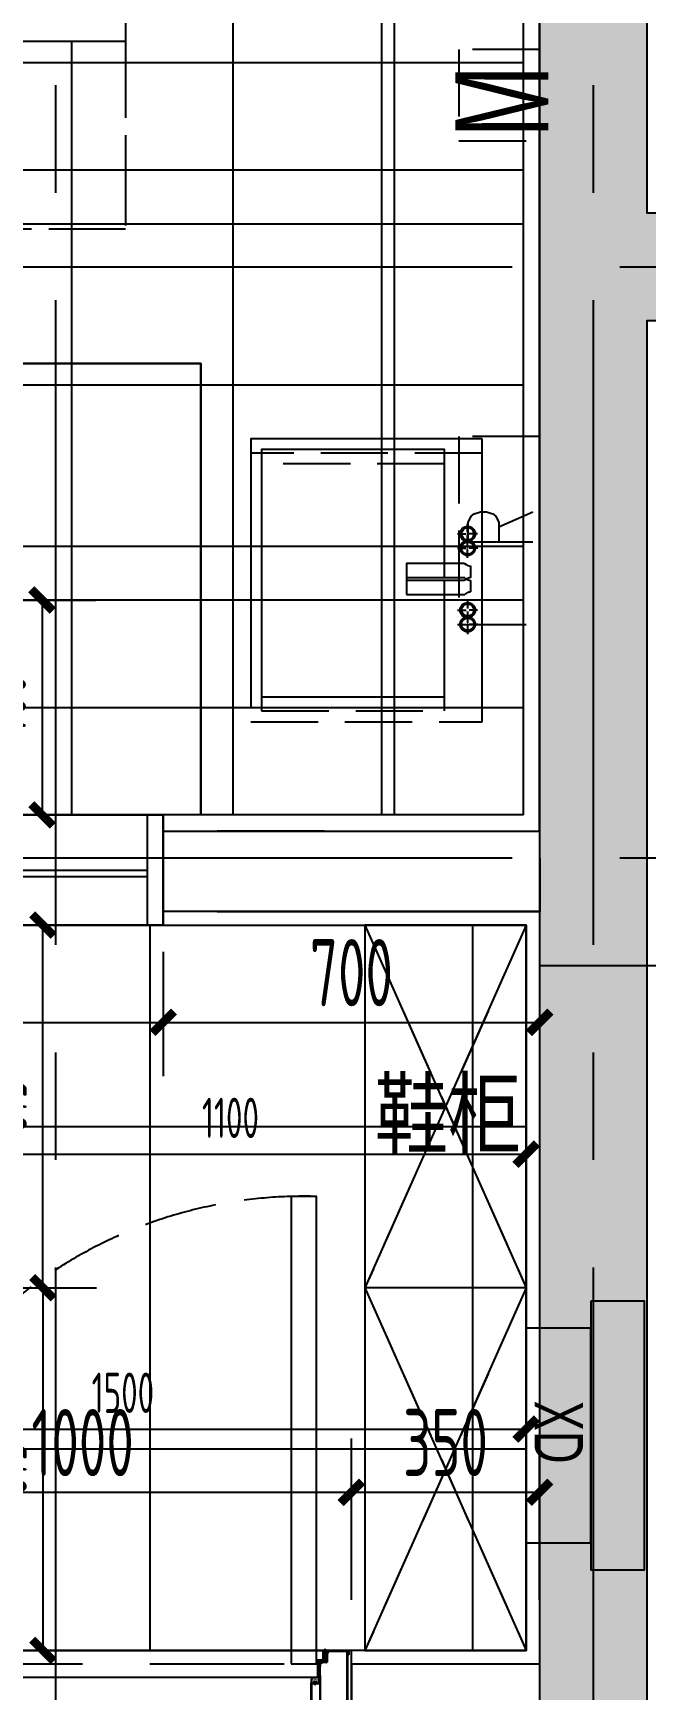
# Model space of a CAD drawing. Header units: millimetres. Extents: x -187744 to 2148, y -49419 to 6550.
# Drawn here: x -1107 to 32, y -15060 to -11976 of the extents above; entities that cross this region are included whole.
import ezdxf
from ezdxf.enums import TextEntityAlignment as Align

# ---------------------------------------------------------------- set-up
doc = ezdxf.new("R2010")
doc.units = ezdxf.units.MM
doc.header["$LTSCALE"] = 1000
doc.header["$MEASUREMENT"] = 0
for name, pattern in [('B1户型$0$DASH', [0.35, 0.25, -0.1]), ('DASH', [0.35, 0.25, -0.1]), ('DASHED2', [0.375, 0.25, -0.125]), ('M-CENTER', [1.8, 1.2, -0.2, 0.2, -0.2])]:
    doc.linetypes.add(name, pattern=pattern)
doc.layers.get('Defpoints').update_dxf_attribs({"color": 136})
for name, color, linetype in [('0w-梁1', 4, 'DASHED2'), ('1#f35层以上墙柱-col_建筑$0$1#f35层以上墙柱-col$0$Col_1#_2F$0$0q-柱填充', 251, 'Continuous'), ('AR-DIM-1', 50, 'Continuous'), ('AXIS_TEXT', 50, 'Continuous'), ('B1建筑尺寸', 7, 'Continuous'), ('B1户型$0$K_EQUIPMENT', 6, 'Continuous'), ('BS-FURN', 250, 'DASH'), ('D_EQUIPMENT', 240, 'Continuous'), ('DOOR', 60, 'Continuous'), ('DOTE', 138, 'M-CENTER'), ('DS-FINISH', 20, 'Continuous'), ('DS-HIGH-CABINET', 30, 'Continuous'), ('FC-DIM-1', 50, 'Continuous'), ('FC-FLOOR', 138, 'Continuous'), ('FF-FIXT', 31, 'Continuous'), ('FF-FURN', 51, 'Continuous'), ('FF-TEXT', 50, 'Continuous'), ('RC-DIM-2', 50, 'Continuous'), ('RC-FIN', 30, 'Continuous'), ('WALL', 160, 'Continuous')]:
    doc.layers.add(name, color=color, linetype=linetype)
doc.styles.add('3#平面图$0$平面说明-标准层$0$hszt', font='HS华森字母.shx', dxfattribs={"width": 0.7, "bigfont": 'hs华森汉字.shx'})
doc.styles.add('B1户型$0$1#2#平面图$0$1#2#平面图$0$平面说明-标准层$0$HZ1', font='ros.shx', dxfattribs={"width": 0.7, "bigfont": 'hztxt.shx'})
doc.styles.add('COMPLEX', font='COMPLEX')
doc.styles.add('H-DIM', font='archs.shx', dxfattribs={"width": 0.7})
doc.styles.add('YWZQ5', font='')
doc.styles.get('YWZQ5').set_extended_font_data('SimSun')
doc.dimstyles.new('H_DIM_1', dxfattribs={"dimscale": 0, "dimtxt": 2.5, "dimasz": 0.8, "dimexe": 2, "dimexo": 1.5, "dimgap": 0.6, "dimtad": 1, "dimdec": 0, "dimzin": 12, "dimdsep": 46, "dimtxsty": 'H-DIM', "dimblk": 'ARCHTICK', "dimcen": 0.125, "dimclrd": 44, "dimclre": 44, "dimclrt": 50, "dimadec": 0, "dimazin": 0, "dimtfac": 1, "dimtdec": 0, "dimtix": 1, "dimtmove": 2, "dimatfit": 3, "dimldrblk": 'ARCHTICK', "dimfxl": 1, "dimtvp": 1, "dimtolj": 1, "dimtzin": 0, "dimarcsym": 0})

# ---------------------------------------------------------------- blocks, each defined once
blk = doc.blocks.new('A$C2F164602')
at = {"color": 8}
for p, q in [((-76.1, 403.2), (-91.7, 403.2)), ((-73.3, 421.8), (-73.3, 406)), ((-55.3, 403.2), (-70.5, 403.2)), ((50.7, 403.2), (66, 403.2)), ((68.8, 421.8), (68.8, 406)), ((71.6, 403.2), (87.1, 403.2)), ((-73.3, 384.6), (-73.3, 400.4)), ((68.8, 384.6), (68.8, 400.4))]:
    blk.add_line(p, q, dxfattribs=at)
at = {"color": 0, "linetype": 'Continuous'}
blk.add_lwpolyline([(-250, 430), (-250, 0), (250, 0), (250, 430)], close=True, dxfattribs=at)
at = {"color": 8, "ltscale": 1000, "const_width": 0.314}
blk.add_lwpolyline([(-73.3, 403.3, -1), (-73.3, 403, -1)], format="xyb", close=True, dxfattribs=at)
at = {"color": 0, "linetype": 'Continuous'}
for points in [[(8.3, 409.3), (-12.8, 409.3)], [(-17.8, 397.6), (-17.8, 289.3), (13.3, 289.3), (13.3, 397.6)], [(-17.8, 360), (-230, 360), (-230, 20), (230, 20), (230, 360), (13.3, 360)]]:
    blk.add_lwpolyline(points, dxfattribs=at)
at = {"color": 8, "const_width": 0.314}
blk.add_lwpolyline([(68.8, 403.3, 1), (68.8, 403, 1)], format="xyb", close=True, dxfattribs=at)
at = {"color": 0, "linetype": 'Continuous'}
for centre in [(-73.3, 403.2), (68.8, 403.2)]:
    blk.add_circle(centre, 14.1, dxfattribs=at)
at = {"color": 8}
for centre in [(-73.1, 403.3), (68.6, 403.3)]:
    blk.add_circle(centre, 11.4, dxfattribs=at)
at = {"color": 0, "linetype": 'Continuous'}
for centre, start, end in [((-33.8, 411.4), 319.218, 354.3271), ((29.3, 411.4), 185.6729, 220.782)]:
    blk.add_arc(centre, 21.1, start, end, dxfattribs=at)
blk = doc.blocks.new('3#平面图$0$平面说明-标准层$0$dd1')
at = {"layer": 'D_EQUIPMENT'}
blk.add_lwpolyline([(0, 0), (500, 0), (500, 100), (0, 100)], close=True, dxfattribs=at)
blk.add_solid([(0, 100), (0, 0), (500, 100), (500, 0)], dxfattribs=at)
blk = doc.blocks.new('3#平面图$0$平面说明-标准层$0$dd2')
at = {"layer": 'D_EQUIPMENT'}
blk.add_lwpolyline([(0, 50), (400, 50), (400, 170), (0, 170)], close=True, dxfattribs=at)
at = {"layer": 'D_EQUIPMENT', "style": '3#平面图$0$平面说明-标准层$0$hszt', "width": 0.7}
blk.add_text('XD', height=90, dxfattribs=at).set_placement((135.1, 65.7))
blk = doc.blocks.new('QBLOCK2019073115112111')
at = {"layer": 'DOTE'}
for p, q in [((4607.9, -4386.9), (4607.9, 4572.4)), ((5607.9, -4386.9), (5607.9, 4572.4)), ((-6542.9, -1324.9), (6625.8, -1324.9)), ((-6542.9, -2424.9), (6625.8, -2424.9))]:
    blk.add_line(p, q, dxfattribs=at)
at = {"layer": 'AXIS_TEXT', "style": 'COMPLEX', "width": 1.041667}
for p, p2 in [((-5892.1, 5527.8), (-5692.1, 5527.8)), ((-5892.1, 5527.8), (-5692.1, 5527.8)), ((-5192.1, 5527.8), (-4992.1, 5527.8)), ((-5192.1, 5527.8), (-4992.1, 5527.8)), ((-3492.1, 5527.8), (-3292.1, 5527.8)), ((-3492.1, 5527.8), (-3292.1, 5527.8)), ((-2592.1, 5527.8), (-2392.1, 5527.8)), ((-2592.1, 5527.8), (-2392.1, 5527.8)), ((-192.1, 5527.8), (7.9, 5527.8)), ((-192.1, 5527.8), (7.9, 5527.8)), ((2707.9, 5527.8), (2907.9, 5527.8)), ((2707.9, 5527.8), (2907.9, 5527.8)), ((4507.9, 5527.8), (4707.9, 5527.8)), ((4507.9, 5527.8), (4707.9, 5527.8)), ((5507.9, 5527.8), (5707.9, 5527.8)), ((5507.9, 5527.8), (5707.9, 5527.8)), ((-7660.5, 3713.1), (-7460.5, 3713.1)), ((-7660.5, 3713.1), (-7460.5, 3713.1)), ((7521.1, 3713.1), (7521.6, 3713.1)), ((7521.1, 3713.1), (7521.6, 3713.1)), ((-7660.5, 2463.1), (-7460.5, 2463.1)), ((-7660.5, 2463.1), (-7460.5, 2463.1)), ((7521.1, 2463.1), (7521.6, 2463.1)), ((7521.1, 2463.1), (7521.6, 2463.1)), ((-7660.5, 1413.1), (-7460.5, 1413.1)), ((-7660.5, 1413.1), (-7460.5, 1413.1)), ((7521.1, 1413.1), (7521.6, 1413.1)), ((7521.1, 1413.1), (7521.6, 1413.1)), ((-7660.5, 263.1), (-7460.5, 263.1)), ((-7660.5, 263.1), (-7460.5, 263.1)), ((7521.1, 263.1), (7521.6, 263.1)), ((7521.1, 263.1), (7521.6, 263.1)), ((-7660.5, -736.9), (-7460.5, -736.9)), ((-7660.5, -736.9), (-7460.5, -736.9)), ((7521.1, -736.9), (7521.6, -736.9)), ((7521.1, -736.9), (7521.6, -736.9)), ((-7660.5, -1436.9), (-7460.5, -1436.9)), ((-7660.5, -1436.9), (-7460.5, -1436.9)), ((7521.1, -1436.9), (7521.6, -1436.9)), ((7521.1, -1436.9), (7521.6, -1436.9)), ((-7660.5, -2536.9), (-7460.5, -2536.9)), ((-7660.5, -2536.9), (-7460.5, -2536.9)), ((7521.1, -2536.9), (7521.6, -2536.9)), ((7521.1, -2536.9), (7521.6, -2536.9)), ((-7660.5, -4136.9), (-7460.5, -4136.9)), ((-7660.5, -4136.9), (-7460.5, -4136.9)), ((7521.1, -4136.9), (7521.6, -4136.9)), ((7521.1, -4136.9), (7521.6, -4136.9)), ((-5892.1, -5349.9), (-5891.6, -5349.9)), ((-5892.1, -5349.9), (-5891.6, -5349.9)), ((-5192.1, -5349.9), (-5191.6, -5349.9)), ((-5192.1, -5349.9), (-5191.6, -5349.9)), ((-3492.1, -5351.1), (-3491.6, -5351.1)), ((-3492.1, -5351.1), (-3491.6, -5351.1)), ((-2592.1, -5349.9), (-2591.6, -5349.9)), ((-2592.1, -5349.9), (-2591.6, -5349.9)), ((-192.1, -5349.9), (-191.6, -5349.9)), ((-192.1, -5349.9), (-191.6, -5349.9)), ((2707.9, -5349.9), (2708.4, -5349.9)), ((2707.9, -5349.9), (2708.4, -5349.9)), ((4507.9, -5349.9), (4508.4, -5349.9)), ((4507.9, -5349.9), (4508.4, -5349.9)), ((5507.9, -5349.9), (5508.4, -5349.9)), ((5507.9, -5349.9), (5508.4, -5349.9))]:
    blk.add_attdef('A', text='', height=224, dxfattribs=at).set_placement(p, p2, align=Align.FIT)
blk = doc.blocks.new('_ArchTick')
at = {"color": 0, "linetype": 'ByBlock', "const_width": 0.4}
blk.add_lwpolyline([(-0.5, -0.5), (0.5, 0.5)], dxfattribs=at)
blk = doc.blocks.new('*D107')
at = {"layer": 'Defpoints', "color": 0, "linetype": 'ByBlock', "transparency": 16777216}
for p in [(-190.4, -14062.8), (-1290.4, -14306.4), (-190.4, -14306.4)]:
    blk.add_point(p, dxfattribs=at)
at = {"layer": 'RC-DIM-2', "color": 44, "linetype": 'ByBlock', "lineweight": -2, "transparency": 16777216}
for p, q in [((-1290.4, -14231.4), (-1290.4, -13962.8)), ((-190.4, -14231.4), (-190.4, -13962.8)), ((-1290.4, -14062.8), (-190.4, -14062.8))]:
    blk.add_line(p, q, dxfattribs=at)
at = {"layer": 'RC-DIM-2', "color": 44, "linetype": 'ByBlock', "lineweight": -2, "transparency": 16777216, "xscale": 40.00000000000002, "yscale": 40.00000000000002, "zscale": 40.00000000000002, "rotation": 180}
blk.add_blockref('_ArchTick', (-1290.4, -14062.8), dxfattribs=at)
at = {"layer": 'RC-DIM-2', "color": 44, "linetype": 'ByBlock', "lineweight": -2, "transparency": 16777216, "xscale": 40.00000000000002, "yscale": 40.00000000000002, "zscale": 40.00000000000002}
blk.add_blockref('_ArchTick', (-190.4, -14062.8), dxfattribs=at)
at = {"layer": 'RC-DIM-2', "color": 50, "linetype": 'ByBlock', "transparency": 16777216, "insert": (-740.4, -13995.3), "char_height": 75, "attachment_point": 5, "style": 'H-DIM'}
blk.add_mtext('\\A1;1100', dxfattribs=at)
blk = doc.blocks.new('*D114')
at = {"layer": 'Defpoints', "color": 0, "linetype": 'ByBlock', "transparency": 16777216}
for p in [(-1290.4, -13636.5, 0), (-1089.2, -13636.5), (-1290.4, -14311.5)]:
    blk.add_point(p, dxfattribs=at)
at = {"layer": 'RC-DIM-2', "color": 44, "linetype": 'ByBlock', "lineweight": -2, "transparency": 16777216}
for p, q in [((-1215.4, -13636.5), (-989.2, -13636.5)), ((-1089.2, -14311.5), (-1089.2, -13636.5)), ((-1215.4, -14311.5), (-989.2, -14311.5))]:
    blk.add_line(p, q, dxfattribs=at)
at = {"layer": 'RC-DIM-2', "color": 44, "linetype": 'ByBlock', "lineweight": -2, "transparency": 16777216, "xscale": 40.00000000000002, "yscale": 40.00000000000002, "zscale": 40.00000000000002}
for p, rotation in [((-1089.2, -13636.5), 90), ((-1089.2, -14311.5), 270)]:
    blk.add_blockref('_ArchTick', p, dxfattribs=dict(at, rotation=rotation))
at = {"layer": 'RC-DIM-2', "color": 50, "linetype": 'ByBlock', "transparency": 16777216, "insert": (-1156.7, -13974), "char_height": 75, "attachment_point": 5, "rotation": 90, "style": 'H-DIM'}
blk.add_mtext('\\A1;675', dxfattribs=at)
blk = doc.blocks.new('*D115')
at = {"layer": 'Defpoints', "color": 0, "linetype": 'ByBlock', "transparency": 16777216}
for p in [(-1290.4, -14311.5), (-1290.4, -14986.5, 0), (-1089.2, -14986.5)]:
    blk.add_point(p, dxfattribs=at)
at = {"layer": 'RC-DIM-2', "color": 44, "linetype": 'ByBlock', "lineweight": -2, "transparency": 16777216}
for p, q in [((-1215.4, -14311.5), (-989.2, -14311.5)), ((-1089.2, -14311.5), (-1089.2, -14986.5)), ((-1215.4, -14986.5), (-989.2, -14986.5))]:
    blk.add_line(p, q, dxfattribs=at)
at = {"layer": 'RC-DIM-2', "color": 44, "linetype": 'ByBlock', "lineweight": -2, "transparency": 16777216, "xscale": 40.00000000000002, "yscale": 40.00000000000002, "zscale": 40.00000000000002}
for p, rotation in [((-1089.2, -14311.5), 90), ((-1089.2, -14986.5), 270)]:
    blk.add_blockref('_ArchTick', p, dxfattribs=dict(at, rotation=rotation))
at = {"layer": 'RC-DIM-2', "color": 50, "linetype": 'ByBlock', "transparency": 16777216, "insert": (-1156.7, -14649), "char_height": 75, "attachment_point": 5, "rotation": 90, "style": 'H-DIM'}
blk.add_mtext('\\A1;675', dxfattribs=at)
blk = doc.blocks.new('*D145')
at = {"layer": 'Defpoints', "color": 0, "transparency": 16777216}
for p in [(-1259.7, -13031.5, 0), (-1253.1, -13431.5), (-1090.8, -13431.5)]:
    blk.add_point(p, dxfattribs=at)
at = {"layer": 'FC-DIM-1', "color": 44, "lineweight": -2, "transparency": 16777216}
for p, q in [((-1184.7, -13031.5), (-990.8, -13031.5)), ((-1090.8, -13031.5), (-1090.8, -13431.5)), ((-1178.1, -13431.5), (-990.8, -13431.5))]:
    blk.add_line(p, q, dxfattribs=at)
at = {"layer": 'FC-DIM-1', "color": 44, "lineweight": -2, "transparency": 16777216, "xscale": 40.00000000000002, "yscale": 40.00000000000002, "zscale": 40.00000000000002}
for p, rotation in [((-1090.8, -13031.5), 90), ((-1090.8, -13431.5), 270)]:
    blk.add_blockref('_ArchTick', p, dxfattribs=dict(at, rotation=rotation))
at = {"layer": 'FC-DIM-1', "color": 50, "transparency": 16777216, "insert": (-1170.8, -13231.5), "char_height": 100, "attachment_point": 5, "rotation": 90, "style": 'H-DIM'}
blk.add_mtext('\\A1;400', dxfattribs=at)
blk = doc.blocks.new('*D307')
at = {"layer": 'Defpoints', "color": 0, "linetype": 'ByBlock', "transparency": 16777216}
for p in [(-1690.4, -14311.6, 0), (-190.4, -14311.5), (-190.4, -14574.4)]:
    blk.add_point(p, dxfattribs=at)
at = {"layer": 'RC-DIM-2', "color": 44, "linetype": 'ByBlock', "lineweight": -2, "transparency": 16777216}
for p, q in [((-1690.4, -14386.6), (-1690.4, -14674.4)), ((-190.4, -14386.5), (-190.4, -14674.4)), ((-1690.4, -14574.4), (-190.4, -14574.4))]:
    blk.add_line(p, q, dxfattribs=at)
at = {"layer": 'RC-DIM-2', "color": 44, "linetype": 'ByBlock', "lineweight": -2, "transparency": 16777216, "xscale": 40.00000000000002, "yscale": 40.00000000000002, "zscale": 40.00000000000002, "rotation": 180}
blk.add_blockref('_ArchTick', (-1690.4, -14574.4), dxfattribs=at)
at = {"layer": 'RC-DIM-2', "color": 44, "linetype": 'ByBlock', "lineweight": -2, "transparency": 16777216, "xscale": 40.00000000000002, "yscale": 40.00000000000002, "zscale": 40.00000000000002}
blk.add_blockref('_ArchTick', (-190.4, -14574.4), dxfattribs=at)
at = {"layer": 'RC-DIM-2', "color": 50, "linetype": 'ByBlock', "transparency": 16777216, "insert": (-940.4, -14506.9), "char_height": 75, "attachment_point": 5, "style": 'H-DIM'}
blk.add_mtext('\\A1;1500', dxfattribs=at)
blk = doc.blocks.new('B1柱子')
at = {"layer": '1#f35层以上墙柱-col_建筑$0$1#f35层以上墙柱-col$0$Col_1#_2F$0$0q-柱填充'}
h = blk.add_hatch(color=256, dxfattribs=at)
h.dxf.hatch_style = 1
h.paths.add_polyline_path([(624891.3, 93134.5), (624891.5, 92934.2), (624891.3, 92934.2), (624891.3, 91334.2), (625091.3, 91334.4), (625091.3, 94034.4), (625841.3, 94034.4), (625841.3, 94234.4), (625091.3, 94234.4), (625091.3, 94934.4), (624891.3, 94934.4)])
at = {"layer": 'WALL'}
blk.add_lwpolyline([(624891.3, 93134.5), (624891.5, 92934.2), (624891.3, 92934.2), (624891.3, 91334.2), (625091.3, 91334.4), (625091.3, 94034.4), (625841.3, 94034.4), (625841.3, 94234.4), (625091.3, 94234.4), (625091.3, 94934.4), (624891.3, 94934.4), (624891.3, 93134.5)], close=True, dxfattribs=at)
blk = doc.blocks.new('liang00000000')
at = {"layer": '0w-梁1', "linetype": 'DASHED2'}
blk.add_line((4075548.2, -1401105.2), (4078148.2, -1401105.3), dxfattribs=at)
blk = doc.blocks.new('A$C5A535B59')
at = {"layer": 'BS-FURN', "ltscale": 0.5}
for p, q in [((6125.1, 2869.6), (7725.1, 2869.6)), ((7725.1, 2869.6), (7725.1, 2519.6)), ((7725.1, 2519.6), (6125.1, 2519.6)), ((7865.2, 2269.6), (6125.1, 2269.6)), ((6125.1, 2269.6), (7865.2, 2269.6)), ((7865.2, 1479.6), (7865.2, 2269.6)), ((7865.2, 2269.6), (7865.2, 1479.6)), ((8361.2, 1929.2), (8361.2, 1944.8)), ((8342.6, 1926.4), (8358.4, 1926.4)), ((8361.2, 1908.3), (8361.2, 1923.6)), ((8379.9, 1926.4), (8364.1, 1926.4)), ((8361.2, 1802.3), (8361.2, 1787.1)), ((8342.6, 1784.3), (8358.4, 1784.3)), ((8361.2, 1781.5), (8361.2, 1765.9)), ((8379.9, 1784.3), (8364.1, 1784.3)), ((8170.2, 1224.6), (8170.2, -125.4)), ((8470.2, 1224.6), (8170.2, 1224.6)), ((8170.2, 1224.6), (8470.2, 549.6)), ((8470.2, 1224.6), (8170.2, 549.6)), ((8470.2, -125.4), (8470.2, 1224.6)), ((8170.2, 549.6), (8470.2, -125.4)), ((8470.2, 549.6), (8170.2, -125.4)), ((8470.2, 549.6), (8170.2, 549.6)), ((8170.2, -125.4), (8470.2, -125.4))]:
    blk.add_line(p, q, dxfattribs=at)
blk.add_lwpolyline([(8388.1, 2103.1), (7958.1, 2103.1), (7958.1, 1603.1), (8388.1, 1603.1)], close=True, dxfattribs=at)
for points in [[(8318.1, 1870.9), (8318.1, 2083.1), (7978.1, 2083.1), (7978.1, 1623.1), (8318.1, 1623.1), (8318.1, 1839.8)], [(8355.7, 1870.9), (8247.3, 1870.9), (8247.3, 1839.8), (8355.7, 1839.8)], [(8367.4, 1844.8), (8367.4, 1865.9)]]:
    blk.add_lwpolyline(points, dxfattribs=at)
for points in [[(8361.4, 1926.4, -1), (8361.1, 1926.4, -1)], [(8361.4, 1784.3, 1), (8361.1, 1784.3, 1)]]:
    blk.add_lwpolyline(points, format="xyb", close=True, dxfattribs=at)
for centre, radius in [((8361.2, 1926.4), 14.1), ((8361.4, 1926.2), 11.4), ((8361.2, 1784.3), 14.1), ((8361.4, 1784.5), 11.4)]:
    blk.add_circle(centre, radius, dxfattribs=at)
for centre, start, end in [((8369.5, 1886.9), 229.218, 264.3271), ((8369.5, 1823.8), 95.6729, 130.782)]:
    blk.add_arc(centre, 21.1, start, end, dxfattribs=at)
blk = doc.blocks.new('B1户型$0$1#2#平面图$0$1#2#平面图$0$平面说明-标准层$0$A$C6E9C6F32')
at = {"linetype": 'B1户型$0$DASH', "ltscale": 0.5}
blk.add_lwpolyline([(200, 150), (370, 150), (370, 0), (200, 0), (200, 150)], dxfattribs=at)
at = {"linetype": 'B1户型$0$DASH', "style": 'B1户型$0$1#2#平面图$0$1#2#平面图$0$平面说明-标准层$0$HZ1', "width": 0.7}
blk.add_text('M', height=172.8, dxfattribs=at).set_placement((229.2, -16))
blk = doc.blocks.new('B1户型$0$1#2#平面图$0$1#2#平面图$0$平面说明-标准层$0$RSQ2')
at = {"linetype": 'B1户型$0$DASH', "ltscale": 0.5}
blk.add_lwpolyline([(0, 150), (350, 150), (350, 0), (0, 0)], close=True, dxfattribs=at)
at = {"linetype": 'B1户型$0$DASH'}
for points in [[(196.3, 132.9), (160.3, 132.9), (148.3, 127.2), (144.3, 121.5), (140.3, 110), (140.3, 98.6), (144.3, 87.2), (148.3, 81.5), (160.3, 75.7), (196.3, 75.7)], [(196.3, 132.9), (196.3, 12.9)], [(168.3, 75.7), (140.3, 12.9)]]:
    blk.add_lwpolyline(points, dxfattribs=at)
blk = doc.blocks.new('*D418')
at = {"layer": 'AR-DIM-1', "color": 44, "lineweight": -2, "transparency": 16777216}
for p, q in [((-1515.4, -14892.1), (-1515.4, -14592.1)), ((-515.4, -14892.1), (-515.4, -14592.1)), ((-1515.4, -14692.1), (-515.4, -14692.1))]:
    blk.add_line(p, q, dxfattribs=at)
at = {"layer": 'Defpoints', "color": 0, "transparency": 16777216}
for p in [(-515.4, -14692.1), (-1515.4, -15011.5), (-515.4, -15011.5)]:
    blk.add_point(p, dxfattribs=at)
at = {"layer": 'AR-DIM-1', "color": 44, "lineweight": -2, "transparency": 16777216, "xscale": 40.00000021875685, "yscale": 40.00000021875685, "zscale": 40.00000021875685, "rotation": 180}
blk.add_blockref('_ArchTick', (-1515.4, -14692.1), dxfattribs=at)
at = {"layer": 'AR-DIM-1', "color": 44, "lineweight": -2, "transparency": 16777216, "xscale": 40.00000021875685, "yscale": 40.00000021875685, "zscale": 40.00000021875685}
blk.add_blockref('_ArchTick', (-515.4, -14692.1), dxfattribs=at)
at = {"layer": 'AR-DIM-1', "color": 50, "transparency": 16777216, "insert": (-1015.4, -14599.6), "char_height": 125, "attachment_point": 5, "style": 'H-DIM'}
blk.add_mtext('\\A1;1000', dxfattribs=at)
blk = doc.blocks.new('*D419')
at = {"layer": 'AR-DIM-1', "color": 44, "lineweight": -2, "transparency": 16777216}
for p, q in [((-515.4, -14892.1), (-515.4, -14592.1)), ((-165.4, -14892.1), (-165.4, -14592.1)), ((-515.4, -14692.1), (-165.4, -14692.1))]:
    blk.add_line(p, q, dxfattribs=at)
at = {"layer": 'Defpoints', "color": 0, "transparency": 16777216}
for p in [(-165.4, -14692.1), (-515.4, -15011.5), (-165.4, -15011.5)]:
    blk.add_point(p, dxfattribs=at)
at = {"layer": 'AR-DIM-1', "color": 44, "lineweight": -2, "transparency": 16777216, "xscale": 40.00000021875685, "yscale": 40.00000021875685, "zscale": 40.00000021875685, "rotation": 180}
blk.add_blockref('_ArchTick', (-515.4, -14692.1), dxfattribs=at)
at = {"layer": 'AR-DIM-1', "color": 44, "lineweight": -2, "transparency": 16777216, "xscale": 40.00000021875685, "yscale": 40.00000021875685, "zscale": 40.00000021875685}
blk.add_blockref('_ArchTick', (-165.4, -14692.1), dxfattribs=at)
at = {"layer": 'AR-DIM-1', "color": 50, "transparency": 16777216, "insert": (-340.4, -14599.6), "char_height": 125, "attachment_point": 5, "style": 'H-DIM'}
blk.add_mtext('\\A1;350', dxfattribs=at)
blk = doc.blocks.new('*D423')
at = {"layer": 'AR-DIM-1', "color": 44, "lineweight": -2, "transparency": 16777216}
for p, q in [((-2465.4, -13686.5), (-2465.4, -13917.5)), ((-865.4, -13686.5), (-865.4, -13917.5)), ((-2465.4, -13817.5), (-865.4, -13817.5))]:
    blk.add_line(p, q, dxfattribs=at)
at = {"layer": 'Defpoints', "color": 0, "transparency": 16777216}
for p in [(-2465.4, -13611.5), (-865.4, -13611.5), (-865.4, -13817.5)]:
    blk.add_point(p, dxfattribs=at)
at = {"layer": 'AR-DIM-1', "color": 44, "lineweight": -2, "transparency": 16777216, "xscale": 40.00000021875685, "yscale": 40.00000021875685, "zscale": 40.00000021875685, "rotation": 180}
blk.add_blockref('_ArchTick', (-2465.4, -13817.5), dxfattribs=at)
at = {"layer": 'AR-DIM-1', "color": 44, "lineweight": -2, "transparency": 16777216, "xscale": 40.00000021875685, "yscale": 40.00000021875685, "zscale": 40.00000021875685}
blk.add_blockref('_ArchTick', (-865.4, -13817.5), dxfattribs=at)
at = {"layer": 'AR-DIM-1', "color": 50, "transparency": 16777216, "insert": (-1665.4, -13725), "char_height": 125, "attachment_point": 5, "style": 'H-DIM'}
blk.add_mtext('\\A1;1600', dxfattribs=at)
blk = doc.blocks.new('*D424')
at = {"layer": 'AR-DIM-1', "color": 44, "lineweight": -2, "transparency": 16777216}
for p, q in [((-865.4, -13686.5), (-865.4, -13917.5)), ((-165.4, -13686.5), (-165.4, -13917.5)), ((-865.4, -13817.5), (-165.4, -13817.5))]:
    blk.add_line(p, q, dxfattribs=at)
at = {"layer": 'Defpoints', "color": 0, "transparency": 16777216}
for p in [(-865.4, -13611.5), (-165.4, -13611.5), (-165.4, -13817.5)]:
    blk.add_point(p, dxfattribs=at)
at = {"layer": 'AR-DIM-1', "color": 44, "lineweight": -2, "transparency": 16777216, "xscale": 40.00000021875685, "yscale": 40.00000021875685, "zscale": 40.00000021875685, "rotation": 180}
blk.add_blockref('_ArchTick', (-865.4, -13817.5), dxfattribs=at)
at = {"layer": 'AR-DIM-1', "color": 44, "lineweight": -2, "transparency": 16777216, "xscale": 40.00000021875685, "yscale": 40.00000021875685, "zscale": 40.00000021875685}
blk.add_blockref('_ArchTick', (-165.4, -13817.5), dxfattribs=at)
at = {"layer": 'AR-DIM-1', "color": 50, "transparency": 16777216, "insert": (-515.4, -13725), "char_height": 125, "attachment_point": 5, "style": 'H-DIM'}
blk.add_mtext('\\A1;700', dxfattribs=at)
blk = doc.blocks.new('QBLOCK2016111817024724')
blk.add_lwpolyline([(-410.2, 460.2), (-460.2, 460.2), (-460.2, -459.8), (-410.2, -459.8)], close=True)
at = {"color": 8, "linetype": 'DASH', "ltscale": 0.571429}
blk.add_arc((-435.2, 435.2), 895.3, 268.4, 1.6, dxfattribs=at)
blk = doc.blocks.new('A$C15D93B97')
at = {"layer": 'DS-FINISH'}
h = blk.add_hatch(dxfattribs=at)
h.set_pattern_fill('AR-SAND', color=8, scale=0.006, angle=360, style=0)
h.set_pattern_definition([(37.5, (-180408.5877, 34941.8948), (-0.00960018778, 0.2936479424), [0, -0.231648, 0, -0.25908, 0, -0.24765]), (7.5, (-180408.5877, 34941.8948), (0.2697139699, 0.4300950603), [0, -0.124968, 0, -0.208788, 0, -0.08001]), (327.5, (-180408.77514, 34941.8948), (0.47459542214, 0.0008623108), [0, -0.0762, 0, -0.27432, 0, -0.35814]), (317.5, (-180408.77514, 34941.8948), (0.4581338715, 0.13375759395), [0, -0.0381, 0, -0.179832, 0, -0.20574])])
edge = h.paths.add_edge_path()
edge.add_arc((-55, 204.8), 3.03, 119.1703, 175.2982, ccw=False)
edge.add_line((-56.5, 207.4), (-53.5, 207.4))
edge.add_arc((-55, 204.8), 3.03, 4.7018, 60.8297, ccw=False)
edge.add_line((-52, 205), (-58, 205))
h = blk.add_hatch(dxfattribs=at)
h.set_pattern_fill('AR-SAND', color=8, style=0)
h.set_pattern_definition([(37.5, (-75.0087, 165), (-0.063, 1.92682), [0, -1.52, 0, -1.7, 0, -1.625]), (7.5, (-75.0087, 165), (1.76978, 2.82215), [0, -0.82, 0, -1.37, 0, -0.525]), (327.5, (-76.2387, 165), (3.11414, 0.00566), [0, -0.5, 0, -1.8, 0, -2.35]), (317.5, (-76.2387, 165), (3.00613, 0.87768), [0, -0.25, 0, -1.18, 0, -1.35])])
edge = h.paths.add_edge_path()
edge.add_arc((-72.1, 171.5), 3.09, 47.6034, 160.4683)
edge.add_line((-75, 172.5), (-75, 165))
edge.add_line((-75, 165), (-70.5, 165))
edge.add_line((-70.5, 165), (-70.4, 165.7))
edge.add_line((-70.4, 165.7), (-70.1, 166.4))
edge.add_line((-70.1, 166.4), (-69.6, 167))
edge.add_line((-69.6, 167), (-69, 167.4))
edge.add_line((-69, 167.4), (-66, 167.4))
edge.add_line((-66, 167.4), (-65.4, 167))
edge.add_line((-65.4, 167), (-65, 166.4))
edge.add_line((-65, 166.4), (-64.6, 165.7))
edge.add_line((-64.6, 165.7), (-64.5, 165))
edge.add_line((-64.5, 165), (-60, 165))
edge.add_line((-60, 165), (-60, 172.5))
edge.add_arc((-62.9, 171.5), 3.09, 19.5317, 132.3966)
edge.add_arc((-67.5, 170), 4.54, 56.6023, 123.3977)
for p, q in [((-50, 205), (-50, 218)), ((-48.5, 218), (-48.5, 205.5)), ((-48, 220), (-45.5, 220)), ((-48, 218.5), (-45.5, 218.5)), ((-46.5, 221.1), (-47.2, 221.9)), ((-46.5, 223.5), (-46.5, 203.5)), ((-45.4, 223.5), (-45.4, 203.5)), ((-45, 222.7), (-45, 220.5)), ((-43.5, 220.5), (-43.5, 222.7)), ((-42.7, 225), (-5, 225)), ((-42.7, 223.5), (-6.5, 223.5)), ((-8, 76.1), (-8, 223.5)), ((-6.5, 75), (-6.5, 223.5)), ((-5, 217), (-6.5, 217)), ((-5, 225), (-5, 217)), ((-60, 203), (-60, 165.5)), ((-58.5, 203), (-58.5, 165.5)), ((-58.5, 202.4), (-58.5, 195.4)), ((-58.5, 195.4), (-57.4, 195.4)), ((-50, 205), (-58, 205)), ((-50.5, 203.5), (-58, 203.5)), ((-46.5, 203.5), (-57.4, 203.5)), ((-57.4, 195.4), (-57.4, 202)), ((-46.5, 202.4), (-57.1, 202.4)), ((-75, -6), (-75, 165)), ((-75, 165), (-68.6, 165)), ((-73.5, -6.5), (-73.5, 163.5)), ((-73.5, 163.5), (-60.5, 163.5)), ((-66.4, 165), (-60.5, 165)), ((-57.4, 178.4), (-58.5, 178.4)), ((-58.5, 178.4), (-58.5, 75)), ((-57.4, 76.1), (-57.4, 178.4))]:
    blk.add_line(p, q, dxfattribs=at)
at = {"layer": 'DS-FINISH', "color": 8}
blk.add_lwpolyline([(-52.5, 225), (-947.5, 225), (-947.5, 207.5), (-937.5, 207.5), (-937.5, 175), (-62.5, 175), (-62.5, 207.5), (-52.5, 207.5)], close=True, dxfattribs=at)
at = {"layer": 'DS-FINISH'}
blk.add_lwpolyline([(-48.5, 218), (-46.5, 218), (-46.5, 203.5), (-48.5, 203.5)], close=True, dxfattribs=at)
at = {"layer": 'DS-FINISH', "color": 1, "elevation": 0}
blk.add_lwpolyline([(-53.9, 201.5), (-56.1, 201.5), (-56.1, 202.2), (-56.6, 202.7), (-56.1, 203.2), (-56.6, 203.6), (-56.1, 204.1), (-56.6, 204.5), (-56.1, 205), (-58, 205, -0.249921), (-56.5, 207.4), (-53.5, 207.4, -0.249921), (-52, 205), (-53.9, 205), (-53.4, 204.5), (-53.9, 204.1), (-53.4, 203.6), (-53.9, 203.2), (-53.4, 202.7), (-53.9, 202.2)], format="xyb", close=True, dxfattribs=at)
at = {"layer": 'DS-FINISH', "color": 1}
blk.add_lwpolyline([(-75, 172.5), (-75, 165), (-60, 165), (-60, 172.5)], dxfattribs=at)
blk.add_lwpolyline([(-66.4, 161.5), (-68.6, 161.5), (-68.6, 162.2), (-69.1, 162.7), (-68.6, 163.2), (-69.1, 163.6), (-68.6, 164.1), (-69.1, 164.5), (-68.6, 165), (-70.5, 165, -0.249921), (-69, 167.4), (-66, 167.4, -0.249921), (-64.5, 165), (-66.4, 165), (-65.9, 164.5), (-66.4, 164.1), (-65.9, 163.6), (-66.4, 163.2), (-65.9, 162.7), (-66.4, 162.2)], format="xyb", close=True, dxfattribs=at)
at = {"layer": 'DS-FINISH'}
for centre, radius, start, end in [((-48.7, 223.5), 3.28, 0, 311.8103), ((-48.7, 223.5), 2.19, 0, 311.8103), ((-48, 218), 2, 90, 180), ((-48, 218), 0.5, 90, 180), ((-45.5, 220.5), 2, 270, 360), ((-45.5, 220.5), 0.5, 270, 0), ((-42.7, 222.7), 2.3, 90, 180), ((-42.7, 222.7), 0.8, 90, 180), ((-58, 203), 2, 90, 180), ((-58, 203), 0.5, 90, 180), ((-57.4, 202.4), 1.09, 90, 180), ((-57.1, 202), 0.364, 90, 180), ((-50.5, 205.5), 2, 270, 0), ((-46.5, 203.5), 1.09, 270, 0), ((-60.5, 165.5), 2, 270, 360), ((-60.5, 165.5), 0.5, 270, 0)]:
    blk.add_arc(centre, radius, start, end, dxfattribs=at)
at = {"layer": 'DS-FINISH', "color": 1}
for centre, radius, start, end in [((-72.1, 171.5), 3.09, 47.6034, 160.4683), ((-67.5, 170), 4.54, 56.6023, 123.3977), ((-62.9, 171.5), 3.09, 19.5317, 132.3966)]:
    blk.add_arc(centre, radius, start, end, dxfattribs=at)
at = {"layer": 'DOOR', "xscale": 0.9456521739130316, "yscale": 0.9456521739130316, "zscale": 0.9456521739130316, "rotation": 180}
blk.add_blockref('QBLOCK2016111817024724', (-500.2, 635.2), dxfattribs=at)

msp = doc.modelspace()

# ---------------------------------------------------------------- linework, layer by layer
at = {"layer": 'WALL'}
for p, q in [((-165.4, -13461.5), (-165.4, -11811.5)), ((-165.4, -13611.5), (-165.4, -13661.5)), ((-165.4, -13711.5), (634.6, -13711.5)), ((-515.4, -15011.5), (-515.4, -15211.5)), ((-515.4, -15011.5), (-165.4, -15011.5))]:
    msp.add_line(p, q, dxfattribs=at)

# ---------------------------------------------------------------- block references
at = {"layer": 'BS-FURN'}
msp.add_blockref('A$C5A535B59', (-8660.5, -14861.1), dxfattribs=at)
at = {"layer": 'D_EQUIPMENT', "color": 250, "extrusion": (3.18465e-19, 1.8999e-19, -1), "xscale": -1, "zscale": -1, "rotation": 90}
msp.add_blockref('3#平面图$0$平面说明-标准层$0$dd1', (70.4, -14336.5), dxfattribs=at)

# ---------------------------------------------------------------- next in the draw order: hatches: boundary and pattern name
at = {"layer": 'RC-FIN'}
h = msp.add_hatch(dxfattribs=at)
h.set_pattern_fill('_USER', color=138, scale=300, angle=270, style=0, double=1, pattern_type=0)
h.set_pattern_definition([(90, (-2535.36, -12631.46), (300, 6e-14), []), (1e-14, (-2535.36, -12631.46), (7e-14, -300), [])])
h.paths.add_polyline_path([(-195.4, -13480.9), (-195.4, -13480.9), (-195.4, -13481.5)])
h.paths.add_polyline_path([(-195.4, -13431.5), (-195.4, -11811.5), (-935.4, -11811.5), (-935.4, -11991.5), (-2535.4, -11991.5), (-2535.4, -12631.5), (-3135.4, -12631.5), (-3135.4, -13431.5)])

# ---------------------------------------------------------------- next in the draw order: linework, layer by layer
at = {"layer": 'DOOR'}
for p, q in [((-1720.7, -13534), (-895.4, -13534)), ((-895.4, -13534), (-895.4, -13546.5)), ((-895.4, -13546.5), (-1720.7, -13546.5))]:
    msp.add_line(p, q, dxfattribs=at)
at = {"layer": 'DOOR', "color": 8, "linetype": 'DASH', "ltscale": 200, "elevation": 0}
msp.add_lwpolyline([(-2465.4, -13636.5), (-2465.4, -13431.5), (-865.4, -13431.5), (-865.4, -13636.5)], close=True, dxfattribs=at)
at = {"layer": 'DOOR', "elevation": 0}
msp.add_lwpolyline([(-895.4, -13636.5), (-865.4, -13636.5), (-865.4, -13431.5), (-895.4, -13431.5), (-895.4, -13431.5), (-895.4, -13431.5), (-895.4, -13636.5)], close=True, dxfattribs=at)
at = {"layer": 'DOOR', "color": 8, "linetype": 'DASH', "ltscale": 200}
msp.add_lwpolyline([(-1515.4, -15211.5), (-515.4, -15211.5), (-515.4, -14986.5), (-1515.4, -14986.5)], close=True, dxfattribs=at)
at = {"layer": 'DS-FINISH'}
for p, q in [((-195.4, -13431.5), (-195.7, -11811.5, 0)), ((-865.4, -13636.5), (-190.4, -13636.5))]:
    msp.add_line(p, q, dxfattribs=at)
at = {"layer": 'DS-FINISH', "elevation": 0}
for points in [[(-935.4, -11811.5), (-935.4, -11991.5)], [(-190.4, -13636.5), (-190.4, -14986.5), (-520.4, -14986.5)]]:
    msp.add_lwpolyline(points, dxfattribs=at)
at = {"layer": 'DS-FINISH'}
for points in [[(-2535.4, -11991.5), (-935.6, -11991.5), (-935.9, -11991.5), (-935.4, -11991.5)], [(-195.4, -13431.5), (-865.4, -13431.5), (-865.4, -13636.5)]]:
    msp.add_lwpolyline(points, dxfattribs=at)
at = {"layer": 'DS-HIGH-CABINET', "color": 8}
for p, q in [((-490.4, -13636.5), (-190.4, -14311.5)), ((-190.4, -13636.5), (-490.4, -14311.5)), ((-490.4, -14311.5), (-190.4, -14986.5)), ((-190.4, -14311.5), (-490.4, -14986.5))]:
    msp.add_line(p, q, dxfattribs=at)
at = {"layer": 'DS-HIGH-CABINET'}
msp.add_line((-190.4, -14311.5), (-490.4, -14311.5), dxfattribs=at)
at = {"layer": 'DS-HIGH-CABINET', "color": 8, "linetype": 'DASH', "ltscale": 0.571429, "elevation": 0}
msp.add_lwpolyline([(-935.4, -11991.5), (-935.4, -12341.5), (-2535.4, -12341.5), (-2535.4, -11991.5)], close=True, dxfattribs=at)
at = {"layer": 'DS-HIGH-CABINET', "elevation": 0}
msp.add_lwpolyline([(-490.4, -13636.5), (-490.4, -14986.5), (-190.4, -14986.5), (-190.4, -13636.5)], close=True, dxfattribs=at)
at = {"layer": 'FC-FLOOR'}
for p, q in [((-459.7, -11811.5, 0), (-459.7, -13431.5)), ((-195.4, -12231.5, 0), (-2535.4, -12231.5, 0)), ((-195.4, -12631.5, 0), (-3135.4, -12631.5, 0)), ((-195.4, -13031.5, 0), (-3135.4, -13031.5, 0)), ((-865.4, -13431.5, 0), (-2465.4, -13431.5, 0)), ((-865.4, -13636.5, 0), (-2465.4, -13636.5, 0)), ((-890.4, -13636.5, 0), (-890.4, -14986.5, 0)), ((-290.4, -13636.5), (-290.4, -14986.5)), ((-8940.4, -14011.5, 0), (-190.4, -14011.5, 0)), ((-8940.4, -14611.5, 0), (-190.4, -14611.5, 0)), ((-3715.4, -14611.5), (-190.4, -14611.5)), ((-1522.7, -14986.5), (-558.1, -14986.5))]:
    msp.add_line(p, q, dxfattribs=at)
at = {"layer": 'FF-FIXT', "linetype": 'Continuous', "elevation": 0}
msp.add_lwpolyline([(-795.4, -13431.5), (-795.4, -12591.5), (-2535.4, -12591.5)], dxfattribs=at)
at = {"layer": 'FF-FURN', "linetype": 'Continuous'}
msp.add_lwpolyline([(-2535.4, -12591.5), (-795.4, -12591.5), (-795.4, -13431.5)], dxfattribs=at)
at = {"layer": 'RC-FIN'}
for p, q in [((-865.4, -13431.5), (-2465.4, -13431.5)), ((-2465.4, -13636.5, 0), (-865.4, -13636.5, 0)), ((-558.1, -14986.5), (-1522.6, -14986.5))]:
    msp.add_line(p, q, dxfattribs=at)
at = {"layer": 'WALL'}
for p, q in [((-565.4, -13461.5), (-765.4, -13461.5)), ((-765.4, -13611.5), (-165.4, -13611.5))]:
    msp.add_line(p, q, dxfattribs=at)
msp.add_lwpolyline([(-865.4, -13461.5), (-165.4, -13461.5), (-165.4, -13611.5), (-865.4, -13611.5)], close=True, dxfattribs=at)

# ---------------------------------------------------------------- next in the draw order: block references
for name, p in [('B1柱子', (-625056.7, -106545.8)), ('A$C15D93B97', (-515.4, -15211.5))]:
    msp.add_blockref(name, p)
at = {"layer": '0w-梁1'}
msp.add_blockref('liang00000000', (-4078313.6, 1386093.9), dxfattribs=at)
at = {"layer": 'B1建筑尺寸', "linetype": 'Continuous'}
msp.add_blockref('QBLOCK2019073115112111', (-5673.3, -11086.6), dxfattribs=at)
at = {"layer": 'B1户型$0$K_EQUIPMENT', "xscale": -1, "rotation": 90}
for name, p in [('B1户型$0$1#2#平面图$0$1#2#平面图$0$平面说明-标准层$0$A$C6E9C6F32', (-165.4, -11806.9)), ('B1户型$0$1#2#平面图$0$1#2#平面图$0$平面说明-标准层$0$RSQ2', (-165.4, -12726.9))]:
    msp.add_blockref(name, p, dxfattribs=at)
at = {"layer": 'D_EQUIPMENT', "color": 250, "extrusion": (3.18465e-19, 1.8999e-19, -1), "xscale": -1, "zscale": -1, "rotation": 90}
msp.add_blockref('3#平面图$0$平面说明-标准层$0$dd2', (240.4, -14386.5), dxfattribs=at)
at = {"layer": 'FF-FIXT', "linetype": 'Continuous', "rotation": 270}
msp.add_blockref('A$C2F164602', (-702.5, -12981.5), dxfattribs=at)

# ---------------------------------------------------------------- next in the draw order: texts
at = {"layer": 'FF-TEXT', "style": 'YWZQ5', "width": 0.8}
msp.add_text('鞋柜', height=125, dxfattribs=at).set_placement((-471.9, -14050.8, 0))

# ---------------------------------------------------------------- next in the draw order: dimensions: what is measured, and where the dimension line sits
at = {"layer": 'AR-DIM-1'}
for base, p1, p2, picture, middle in [((-865.4, -13817.5), (-2465.4, -13611.5), (-865.4, -13611.5), '*D423', (-1665.4, -13725)), ((-165.4, -13817.5), (-865.4, -13611.5), (-165.4, -13611.5), '*D424', (-515.4, -13725)), ((-515.4, -14692.1), (-1515.4, -15011.5), (-515.4, -15011.5), '*D418', (-1015.4, -14599.6)), ((-165.4, -14692.1), (-515.4, -15011.5), (-165.4, -15011.5), '*D419', (-340.4, -14599.6))]:
    dim = msp.add_linear_dim(base=base, p1=p1, p2=p2, dimstyle='H_DIM_1', override={"dimscale": 50, "dimfxl": 4, "dimfxlon": 1}, dxfattribs=at)
    dim.commit()
    dim.dimension.update_dxf_attribs({"geometry": picture, "text_midpoint": middle})
at = {"layer": 'FC-DIM-1'}
dim = msp.add_linear_dim(base=(-1090.8, -13431.5, 0), p1=(-1259.7, -13031.5), p2=(-1253.1, -13431.5, 0), angle=270, dimstyle='H_DIM_1', override={"dimscale": 50, "dimtxt": 2}, dxfattribs=at)
dim.commit()
dim.dimension.update_dxf_attribs({"geometry": '*D145', "text_midpoint": (-1170.8, -13231.5, 0)})
at = {"layer": 'RC-DIM-2', "linetype": 'ByBlock'}
for base, p2, picture, middle in [((-1089.2, -13636.5), (-1290.4, -13636.5, 0), '*D114', (-1156.7, -13974)), ((-1089.2, -14986.5), (-1290.4, -14986.5, 0), '*D115', (-1156.7, -14649))]:
    dim = msp.add_linear_dim(base=base, p1=(-1290.4, -14311.5), p2=p2, angle=90, dimstyle='H_DIM_1', override={"dimscale": 50, "dimtxt": 1.5}, dxfattribs=at)
    dim.commit()
    dim.dimension.update_dxf_attribs({"geometry": picture, "text_midpoint": middle})
dim = msp.add_aligned_dim(p1=(-1290.4, -14306.4), p2=(-190.4, -14306.4), distance=243.6, dimstyle='H_DIM_1', override={"dimscale": 50, "dimtxt": 1.5}, dxfattribs=at)
dim.commit()
dim.dimension.update_dxf_attribs({"geometry": '*D107', "text_midpoint": (-740.4, -13995.3)})
dim = msp.add_linear_dim(base=(-190.4, -14574.4), p1=(-1690.4, -14311.6, 0), p2=(-190.4, -14311.5), dimstyle='H_DIM_1', override={"dimscale": 50, "dimtxt": 1.5}, dxfattribs=at)
dim.commit()
dim.dimension.update_dxf_attribs({"geometry": '*D307', "text_midpoint": (-940.4, -14506.9)})

doc.saveas('drawing.dxf')
